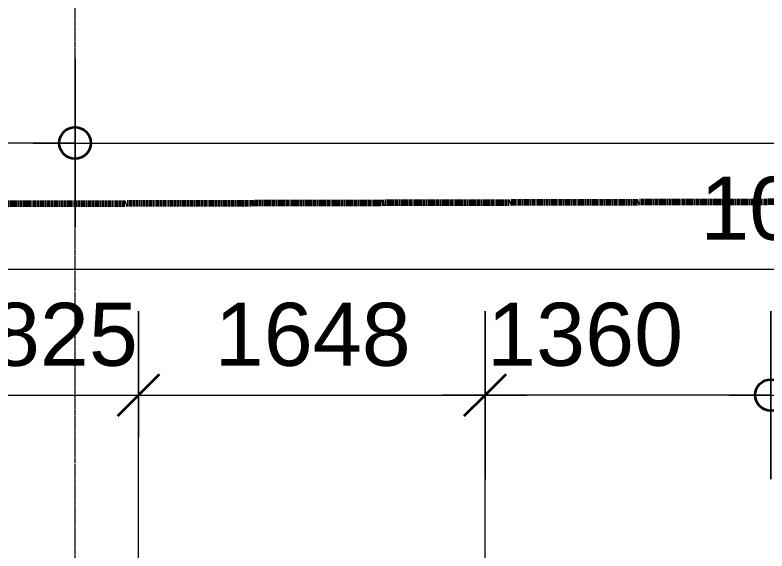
# Model space of a CAD drawing. Header units: millimetres. Extents: x -672391 to -598136, y -134 to 46410.
# Drawn here: x -633203 to -629626, y 37369 to 39920 of the extents above; entities that cross this region are included whole.
import ezdxf

# ---------------------------------------------------------------- set-up
doc = ezdxf.new("R2010")
doc.units = ezdxf.units.MM
for name, pattern in [('DPA_Grid _ Level 100', [10, 5.5, -1.6, 1.3, -1.6]), ('DPA_Hidden 50', [3, 2, -1]), ('DPA_ROW', [32.5, 15, -2.5, 5, -2.5, 5, -2.5])]:
    doc.linetypes.add(name, pattern=pattern)
for name, color, linetype, lineweight in [('A-ANNO-DIMS', 1, 'Continuous', 9), ('A-ANNO-DIMS-100', 1, 'Continuous', 9), ('A-DETL', 1, 'Continuous', 70), ('C-PROP-LINE', 10, 'DPA_ROW', 100), ('S-GRID', 251, 'Continuous', 9)]:
    doc.layers.add(name, color=color, linetype=linetype, lineweight=lineweight)
doc.styles.add('Arial_3', font='arial.ttf', dxfattribs={"height": 300})
doc.dimstyles.new('DPA-DIM-3_0_C-C', dxfattribs={"dimscale": 304.8, "dimtxt": 306.07782, "dimasz": 0.492126, "dimexe": 0.656168, "dimexo": 0.0625, "dimgap": 0.164042, "dimtad": 1, "dimdec": 0, "dimzin": 0, "dimdsep": 46, "dimtxsty": 'Arial_3', "dimblk1": 'DOTBLANK', "dimblk2": 'DOTBLANK', "dimsah": 1, "dimcen": 0.09, "dimdle": 0.656168, "dimadec": 8, "dimazin": 0, "dimtfac": 1, "dimtdec": 4, "dimtix": 1, "dimtmove": 0, "dimatfit": 3, "dimfxl": 1.312336, "dimfxlon": 1, "dimtvp": 1, "dimtolj": 1, "dimtzin": 0, "dimarcsym": 2})
doc.dimstyles.new('DPA-DIM-3_0_C-T', dxfattribs={"dimscale": 304.8, "dimtxt": 306.07782, "dimasz": 0.492126, "dimexe": 0.656168, "dimexo": 0.0625, "dimgap": 0.164042, "dimtad": 0, "dimjust": 2, "dimdec": 0, "dimzin": 0, "dimdsep": 46, "dimtxsty": 'Arial_3', "dimblk1": 'DOTBLANK', "dimblk2": 'OBLIQUE', "dimsah": 1, "dimcen": 0.09, "dimdle": 0.656168, "dimadec": 8, "dimazin": 0, "dimtfac": 1, "dimtdec": 4, "dimtix": 1, "dimtmove": 2, "dimatfit": 3, "dimfxl": 1.312336, "dimfxlon": 1, "dimtvp": 1, "dimtolj": 1, "dimtzin": 0, "dimarcsym": 2})
doc.dimstyles.new('DPA-DIM-3_0_T-T', dxfattribs={"dimscale": 304.8, "dimtxt": 306.07782, "dimasz": 0.656168, "dimexe": 0.656168, "dimexo": 0.0625, "dimgap": 0.164042, "dimtad": 1, "dimdec": 0, "dimzin": 0, "dimdsep": 46, "dimtxsty": 'Arial_3', "dimblk1": 'OBLIQUE', "dimblk2": 'OBLIQUE', "dimsah": 1, "dimcen": 0.09, "dimdle": 0.656168, "dimadec": 8, "dimazin": 0, "dimtfac": 1, "dimtdec": 4, "dimtix": 1, "dimtmove": 0, "dimatfit": 3, "dimfxl": 1.312336, "dimfxlon": 1, "dimtvp": 1, "dimtolj": 1, "dimtzin": 0, "dimarcsym": 2})

# ---------------------------------------------------------------- blocks, each defined once
blk = doc.blocks.new('Family - ___-5116072-4212-01 ENLARGED ENTRANCE 2 GROUND LEVEL - REFLECTED CEILING PLAN')
at = {"layer": 'C-PROP-LINE'}
blk.add_line((-622767.5, 39048.2), (-637505.9, 39009.9), dxfattribs=at)
blk = doc.blocks.new('DIMBLOCK6-4212-01 ENLARGED ENTRANCE 2 GROUND LEVEL - REFLECTED CEILING PLAN')
at = {"layer": 'A-ANNO-DIMS-100'}
for p, q in [((-629607.4, 38511.2), (-629607.4, 37911.2)), ((-629607.4, 38111.2), (-629607.4, 38511.2)), ((-627207.4, 38511.2), (-627207.4, 37911.2)), ((-627207.4, 38111.2), (-627207.4, 38511.2)), ((-629807.4, 38111.2), (-627007.4, 38111.2))]:
    blk.add_line(p, q, dxfattribs=at)
at = {"layer": 'A-ANNO-DIMS-100', "lineweight": 35}
for centre in [(-629607.4, 38111.2), (-627207.4, 38111.2)]:
    blk.add_circle(centre, 75, dxfattribs=at)
at = {"layer": 'A-ANNO-DIMS-100', "color": 0, "insert": (-628868.8, 38550.6), "char_height": 300, "width": 1107.531, "attachment_point": 1, "line_spacing_factor": 0.941778, "style": 'Arial_3'}
blk.add_mtext('2400', dxfattribs=at)
blk = doc.blocks.new('_DotBlank')
at = {"color": 0, "linetype": 'ByBlock', "lineweight": -2}
blk.add_line((-0.5, 0), (-1, 0), dxfattribs=at)
blk.add_circle((0, 0), 0.5, dxfattribs=at)
blk = doc.blocks.new('DIMBLOCK11-4212-01 ENLARGED ENTRANCE 2 GROUND LEVEL - REFLECTED CEILING PLAN')
at = {"layer": 'A-ANNO-DIMS-100'}
for p, q in [((-633440.5, 38511.2), (-633440.5, 37911.2)), ((-633440.5, 38111.2), (-633440.5, 38511.2)), ((-632615.5, 38511.2), (-632615.5, 37911.2)), ((-632615.5, 38111.2), (-632615.5, 38511.2)), ((-633440.5, 38111.2), (-632415.5, 38111.2))]:
    blk.add_line(p, q, dxfattribs=at)
at = {"layer": 'A-ANNO-DIMS-100', "lineweight": 35}
for q in [(-632515.5, 38211.2), (-632715.5, 38011.2)]:
    blk.add_line((-632615.5, 38111.2), q, dxfattribs=at)
at = {"layer": 'A-ANNO-DIMS-100', "color": 0, "insert": (-633317.7, 38550.6), "char_height": 300, "width": 830.648, "attachment_point": 1, "line_spacing_factor": 0.941778, "style": 'Arial_3'}
blk.add_mtext('825', dxfattribs=at)
blk = doc.blocks.new('_Oblique')
at = {"color": 0, "linetype": 'ByBlock', "lineweight": -2}
blk.add_line((-0.5, -0.5), (0.5, 0.5), dxfattribs=at)
blk = doc.blocks.new('DIMBLOCK12-4212-01 ENLARGED ENTRANCE 2 GROUND LEVEL - REFLECTED CEILING PLAN')
at = {"layer": 'A-ANNO-DIMS-100'}
for p, q in [((-629607.4, 37711.2), (-629607.4, 38311.2)), ((-629607.4, 38111.2), (-629607.4, 38311.2)), ((-629607.4, 38111.2), (-629407.4, 38111.2)), ((-629607.4, 38111.2), (-629607.4, 37711.2)), ((-629607.4, 38111.2), (-629607.4, 37711.2))]:
    blk.add_line(p, q, dxfattribs=at)
at = {"layer": 'A-ANNO-DIMS-100', "lineweight": 35}
blk.add_circle((-629607.4, 38111.2), 75, dxfattribs=at)
blk = doc.blocks.new('_None')
blk = doc.blocks.new('DIMBLOCK13-4212-01 ENLARGED ENTRANCE 2 GROUND LEVEL - REFLECTED CEILING PLAN')
at = {"layer": 'A-ANNO-DIMS-100'}
for p, q in [((-630967.4, 37711.2), (-630967.4, 38311.2)), ((-629607.4, 37711.2), (-629607.4, 38311.2)), ((-629607.4, 38111.2), (-631167.4, 38111.2)), ((-630967.4, 38111.2), (-630967.4, 37711.2)), ((-629607.4, 38111.2), (-629607.4, 37711.2))]:
    blk.add_line(p, q, dxfattribs=at)
at = {"layer": 'A-ANNO-DIMS-100', "lineweight": 35}
for q in [(-630867.4, 38211.2), (-631067.4, 38011.2)]:
    blk.add_line((-630967.4, 38111.2), q, dxfattribs=at)
at = {"layer": 'A-ANNO-DIMS-100', "color": 0, "insert": (-630957.4, 38550.6), "char_height": 300, "width": 1107.531, "attachment_point": 1, "line_spacing_factor": 0.941778, "style": 'Arial_3'}
blk.add_mtext('1360', dxfattribs=at)
blk = doc.blocks.new('DIMBLOCK16-4212-01 ENLARGED ENTRANCE 2 GROUND LEVEL - REFLECTED CEILING PLAN')
at = {"layer": 'A-ANNO-DIMS-100'}
for p, q in [((-632615.5, 38511.2), (-632615.5, 37911.2)), ((-632615.5, 38111.2), (-632615.5, 38511.2)), ((-630967.4, 38511.2), (-630967.4, 37911.2)), ((-630967.4, 38111.2), (-630967.4, 38511.2)), ((-632815.5, 38111.2), (-630767.4, 38111.2))]:
    blk.add_line(p, q, dxfattribs=at)
at = {"layer": 'A-ANNO-DIMS-100', "lineweight": 35}
for p, q in [((-632615.5, 38111.2), (-632515.5, 38211.2)), ((-630967.4, 38111.2), (-630867.4, 38211.2)), ((-632615.5, 38111.2), (-632715.5, 38011.2)), ((-630967.4, 38111.2), (-631067.4, 38011.2))]:
    blk.add_line(p, q, dxfattribs=at)
at = {"layer": 'A-ANNO-DIMS-100', "color": 0, "insert": (-632252.9, 38550.6), "char_height": 300, "width": 1107.531, "attachment_point": 1, "line_spacing_factor": 0.941778, "style": 'Arial_3'}
blk.add_mtext('1648', dxfattribs=at)
blk = doc.blocks.new('DIMBLOCK64-4212-01 ENLARGED ENTRANCE 2 GROUND LEVEL - REFLECTED CEILING PLAN')
at = {"layer": 'A-ANNO-DIMS-100'}
for p, q in [((-634835.6, 38311.2), (-634835.6, 38911.2)), ((-623897.4, 38311.2), (-623897.4, 38911.2)), ((-635035.6, 38711.2), (-623697.4, 38711.2)), ((-634835.6, 38711.2), (-634835.6, 38311.2)), ((-623897.4, 38711.2), (-623897.4, 38311.2))]:
    blk.add_line(p, q, dxfattribs=at)
at = {"layer": 'A-ANNO-DIMS-100', "lineweight": 35}
for p, q in [((-634835.6, 38711.2), (-634735.6, 38811.2)), ((-623897.4, 38711.2), (-623797.4, 38811.2)), ((-634835.6, 38711.2), (-634935.6, 38611.2)), ((-623897.4, 38711.2), (-623997.4, 38611.2))]:
    blk.add_line(p, q, dxfattribs=at)
at = {"layer": 'A-ANNO-DIMS-100', "color": 0, "insert": (-629943.3, 39150.6), "char_height": 300, "width": 1384.414, "attachment_point": 1, "line_spacing_factor": 0.941778, "style": 'Arial_3'}
blk.add_mtext('10938', dxfattribs=at)
blk = doc.blocks.new('DIMBLOCK86-4212-01 ENLARGED ENTRANCE 2 GROUND LEVEL - REFLECTED CEILING PLAN')
at = {"layer": 'A-ANNO-DIMS-100'}
for p, q in [((-632917.4, 38911.2), (-632917.4, 39511.2)), ((-632917.4, 39311.2), (-632917.4, 39511.2)), ((-632917.4, 39311.2), (-632717.4, 39311.2)), ((-632917.4, 39311.2), (-632917.4, 38911.2)), ((-632917.4, 39311.2), (-632917.4, 38911.2))]:
    blk.add_line(p, q, dxfattribs=at)
at = {"layer": 'A-ANNO-DIMS-100', "lineweight": 35}
blk.add_circle((-632917.4, 39311.2), 75, dxfattribs=at)
blk = doc.blocks.new('DIMBLOCK87-4212-01 ENLARGED ENTRANCE 2 GROUND LEVEL - REFLECTED CEILING PLAN')
at = {"layer": 'A-ANNO-DIMS-100'}
for p, q in [((-634835.6, 38911.2), (-634835.6, 39511.2)), ((-632917.4, 38911.2), (-632917.4, 39511.2)), ((-632917.4, 39311.2), (-635035.6, 39311.2)), ((-634835.6, 39311.2), (-634835.6, 38911.2)), ((-632917.4, 39311.2), (-632917.4, 38911.2))]:
    blk.add_line(p, q, dxfattribs=at)
at = {"layer": 'A-ANNO-DIMS-100', "lineweight": 35}
for q in [(-634735.6, 39411.2), (-634935.6, 39211.2)]:
    blk.add_line((-634835.6, 39311.2), q, dxfattribs=at)
at = {"layer": 'A-ANNO-DIMS-100', "color": 0, "insert": (-634153.3, 39750.6), "char_height": 300, "width": 1107.531, "attachment_point": 1, "line_spacing_factor": 0.941778, "style": 'Arial_3'}
blk.add_mtext('1918', dxfattribs=at)
blk = doc.blocks.new('DIMBLOCK90-4212-01 ENLARGED ENTRANCE 2 GROUND LEVEL - REFLECTED CEILING PLAN')
at = {"layer": 'A-ANNO-DIMS-100'}
for p, q in [((-632917.4, 39711.2), (-632917.4, 39111.2)), ((-632917.4, 39311.2), (-632917.4, 39711.2)), ((-624617.4, 39711.2), (-624617.4, 39111.2)), ((-624617.4, 39311.2), (-624617.4, 39711.2)), ((-633117.4, 39311.2), (-624417.4, 39311.2))]:
    blk.add_line(p, q, dxfattribs=at)
at = {"layer": 'A-ANNO-DIMS-100', "lineweight": 35}
for centre in [(-632917.4, 39311.2), (-624617.4, 39311.2)]:
    blk.add_circle(centre, 75, dxfattribs=at)
at = {"layer": 'A-ANNO-DIMS-100', "color": 0, "insert": (-629228.8, 39750.6), "char_height": 300, "width": 1107.531, "attachment_point": 1, "line_spacing_factor": 0.941778, "style": 'Arial_3'}
blk.add_mtext('8300', dxfattribs=at)

msp = doc.modelspace()

# ---------------------------------------------------------------- linework, layer by layer
at = {"layer": 'A-DETL', "color": 8, "linetype": 'DPA_Hidden 50', "lineweight": 9}
for p, q in [((-632615.5, 37314), (-632615.5, 38374)), ((-630967.4, 36459), (-630967.4, 38374))]:
    msp.add_line(p, q, dxfattribs=at)
at = {"layer": 'S-GRID', "linetype": 'DPA_Grid _ Level 100'}
msp.add_line((-632917.4, 8816.5), (-632917.4, 42872.7), dxfattribs=at)

# ---------------------------------------------------------------- block references
at = {"layer": 'C-PROP-LINE'}
msp.add_blockref('Family - ___-5116072-4212-01 ENLARGED ENTRANCE 2 GROUND LEVEL - REFLECTED CEILING PLAN', (0, 0), dxfattribs=at)

# ---------------------------------------------------------------- dimensions: what is measured, and where the dimension line sits
at = {"layer": 'A-ANNO-DIMS'}
for base, p1, p2, override, picture, middle in [((-634835.6, 39311.2), (-632917.4, 38911.2), (-634835.6, 38911.2), {"dimpost": '<>', "dimfxl": 1918.236787}, 'DIMBLOCK87-4212-01 ENLARGED ENTRANCE 2 GROUND LEVEL - REFLECTED CEILING PLAN', (-633599.5, 39550.6)), ((-632615.5, 38111.2), (-633440.5, 38511.2), (-632615.5, 38511.2), {"dimpost": '<>', "dimfxl": 825}, 'DIMBLOCK11-4212-01 ENLARGED ENTRANCE 2 GROUND LEVEL - REFLECTED CEILING PLAN', (-632902.4, 38350.6)), ((-630967.4, 38111.2), (-629607.4, 37711.2), (-630967.4, 37711.2), {"dimpost": '<>', "dimfxl": 1360}, 'DIMBLOCK13-4212-01 ENLARGED ENTRANCE 2 GROUND LEVEL - REFLECTED CEILING PLAN', (-630403.6, 38350.6))]:
    dim = msp.add_linear_dim(base=base, p1=p1, p2=p2, dimstyle='DPA-DIM-3_0_C-T', override=override, dxfattribs=at)
    dim.commit()
    dim.dimension.update_dxf_attribs({"geometry": picture, "text_midpoint": middle, "dimtype": 160})
for base, p1, p2, dimstyle, override, picture, middle in [((-624617.4, 39311.2), (-632917.4, 39711.2), (-624617.4, 39711.2), 'DPA-DIM-3_0_C-C', {"dimpost": '<>', "dimfxl": 8300}, 'DIMBLOCK90-4212-01 ENLARGED ENTRANCE 2 GROUND LEVEL - REFLECTED CEILING PLAN', (-628767.4, 39514.4)), ((-623897.4, 38711.2), (-634835.6, 38311.2), (-623897.4, 38311.2), 'DPA-DIM-3_0_T-T', {"dimpost": '<>', "dimfxl": 10938.239181}, 'DIMBLOCK64-4212-01 ENLARGED ENTRANCE 2 GROUND LEVEL - REFLECTED CEILING PLAN', (-629366.5, 38914.4)), ((-630967.4, 38111.2), (-632615.5, 38511.2), (-630967.4, 38511.2), 'DPA-DIM-3_0_T-T', {"dimpost": '<>', "dimfxl": 1648.154752}, 'DIMBLOCK16-4212-01 ENLARGED ENTRANCE 2 GROUND LEVEL - REFLECTED CEILING PLAN', (-631791.4, 38314.3)), ((-627207.4, 38111.2), (-629607.4, 38511.2), (-627207.4, 38511.2), 'DPA-DIM-3_0_C-C', {"dimpost": '<>', "dimfxl": 2400.000012}, 'DIMBLOCK6-4212-01 ENLARGED ENTRANCE 2 GROUND LEVEL - REFLECTED CEILING PLAN', (-628407.4, 38314.3))]:
    dim = msp.add_linear_dim(base=base, p1=p1, p2=p2, dimstyle=dimstyle, override=override, dxfattribs=at)
    dim.commit()
    dim.dimension.update_dxf_attribs({"geometry": picture, "text_midpoint": middle})
for base, p1, p2, picture, middle in [((-632917.4, 39311.2), (-632917.4, 39169.8), (-632917.4, 39169.8), 'DIMBLOCK86-4212-01 ENLARGED ENTRANCE 2 GROUND LEVEL - REFLECTED CEILING PLAN', (-632917.4, 39311.2)), ((-629607.4, 38111.2), (-629607.4, 37969.8), (-629607.4, 37969.8), 'DIMBLOCK12-4212-01 ENLARGED ENTRANCE 2 GROUND LEVEL - REFLECTED CEILING PLAN', (-629607.4, 38111.2))]:
    dim = msp.add_linear_dim(base=base, p1=p1, p2=p2, text=' ', dimstyle='DPA-DIM-3_0_C-T', override={"dimpost": '<>', "dimblk": 'None', "dimse1": 1, "dimse2": 1, "dimsd1": 1, "dimsd2": 1, "dimfxl": 0}, dxfattribs=at)
    dim.commit()
    dim.dimension.update_dxf_attribs({"geometry": picture, "text_midpoint": middle})

doc.saveas('drawing.dxf')
